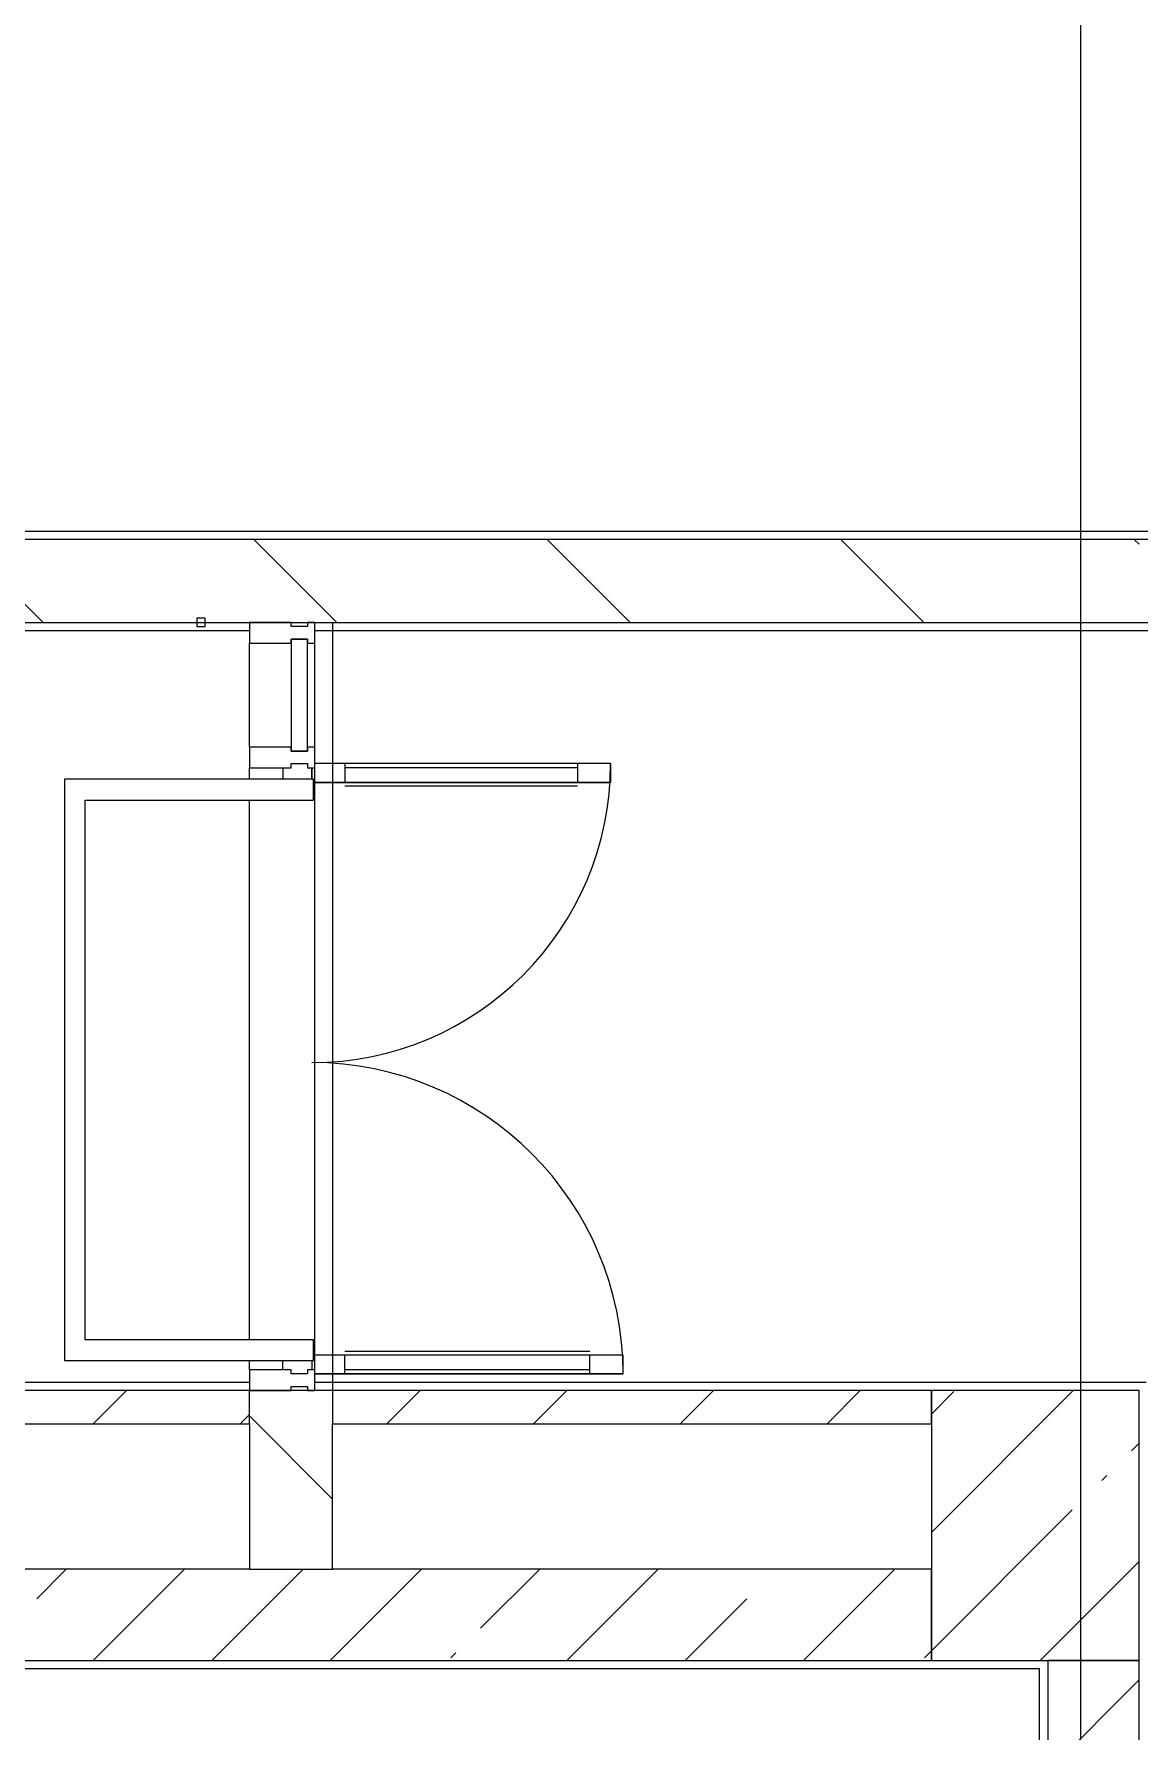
# Model space of a CAD drawing. Header units: millimetres. Extents: x 81494 to 296443, y -8553 to 29000.
# Drawn here: x 251471 to 254133, y 10730 to 14818 of the extents above; entities that cross this region are included whole.
import ezdxf

# ---------------------------------------------------------------- set-up
doc = ezdxf.new("R2010")
doc.units = ezdxf.units.MM
for name, color, linetype, lineweight, true_color in [('A-DETL-GENF-3', 7, 'Continuous', 5, 0xaaaaaa), ('A-DOOR-6', 7, 'Continuous', 5, 0xaaaaaa), ('A-FLOR-2', 7, 'Continuous', 5, 0xaaaaaa)]:
    doc.layers.add(name, color=color, linetype=linetype, lineweight=lineweight, true_color=true_color)
for name, color, linetype, lineweight in [('A-GLAZ-CURT-2', 7, 'Continuous', 5), ('A-GLAZ-CWMG-2', 7, 'Continuous', 5), ('A-WALL', 7, 'Continuous', 9), ('A-WALL-4', 7, 'Continuous', 5), ('I-WALL-3', 7, 'Continuous', 5), ('S-COLS-1', 7, 'Continuous', 5), ('Оси', 7, 'Continuous', 9)]:
    doc.layers.add(name, color=color, linetype=linetype, lineweight=lineweight)
pattern_1 = [(45, (169433.17, 0), (-285.1231, 285.1231), []), (45, (169718.3, 0), (-285.1231, 285.1231), [504.031, -100.806, 16.764, -84.042])]
pattern_2 = [(135, (169433.17, 0), (-353.5534, -353.5534), [])]

# ---------------------------------------------------------------- blocks, each defined once
blk = doc.blocks.new('Системная панель - Стекло - 40мм-22736316-1_3_4_птичка')
at = {"layer": 'A-GLAZ-CURT-2'}
for p, q in [((135, 0), (-135, 0)), ((-135, 0), (-135, -40)), ((135, -40), (135, 0)), ((-135, -40), (135, -40))]:
    blk.add_line(p, q, dxfattribs=at)
blk = doc.blocks.new('Прямоугольный импост - Импост структурный с накладкой - 160мм Темный-32274872-1_3_4_птичка')
at = {"layer": 'A-GLAZ-CWMG-2'}
for p, q in [((82557, 13100), (82557, 13350)), ((82714, 13100), (82714, 13350))]:
    blk.add_line(p, q, dxfattribs=at)
blk = doc.blocks.new('Прямоугольный импост - Импост структурный с накладкой - 160мм Темный-30755840-1_3_4_птичка')
at = {"layer": 'A-GLAZ-CWMG-2'}
for p, q in [((-50, 40), (-50, 140)), ((-50, 140), (0, 140)), ((0, 140), (0, 40)), ((-40, 40), (-50, 40)), ((-50, -17), (-50, 0)), ((-50, 0), (-40, 0)), ((-40, 0), (-40, 40)), ((-10, 40), (-10, 0)), ((0, 40), (-10, 40)), ((-10, 0), (0, 0)), ((0, 0), (0, -17)), ((0, -17), (-50, -17))]:
    blk.add_line(p, q, dxfattribs=at)
blk = doc.blocks.new('Дверь_Витражная_остекление_ - ДВН_CОШ в витраже В-7-32274869-1_3_4_птичка')
at = {"layer": 'A-DETL-GENF-3'}
for p, q in [((735, 760), (690, 760)), ((690, 760), (690, 14.3)), ((735, 760), (690, 760)), ((690, 760), (690, 14.3)), ((735, 760), (735, 17)), ((735, 17), (735, 760)), ((-735, 730), (-690, 730)), ((-735, 730), (-735, 17)), ((-690, 730), (-735, 730)), ((-735, 730), (-735, 17)), ((-690, 730), (-690, 14.3)), ((-690, 14.3), (-690, 730)), ((681, 680), (681, 90)), ((735, 680), (690, 680)), ((725, 680), (725, 90)), ((-735, 650), (-690, 650)), ((-725, 650), (-725, 90)), ((-681, 650), (-681, 90)), ((-735, 90), (-690, 90)), ((735, 90), (690, 90)), ((-697, 10), (-725, 10)), ((-725, 10), (-697, 10)), ((-697, 10), (-725, 10)), ((702.2, 10), (725, 10)), ((702.2, 10), (725, 10)), ((702.2, 10), (725, 10)), ((-725, -60), (-697.4, -60)), ((725, -60), (702.6, -60))]:
    blk.add_line(p, q, dxfattribs=at)
at = {"layer": 'A-DOOR-6'}
for p, q in [((735, 760), (735, 17)), ((-735, 730), (-735, 17))]:
    blk.add_line(p, q, dxfattribs=at)
for centre, radius, start, end in [((735, 10), 750, 90, 180), ((-735, 10), 720, 360, 90)]:
    blk.add_arc(centre, radius, start, end, dxfattribs=at)
blk = doc.blocks.new('Прямоугольный импост - Импост структурный с накладкой - 160мм Темный-30755836-1_3_4_птичка')
at = {"layer": 'A-GLAZ-CWMG-2'}
for p, q in [((-25, 40), (-25, 140)), ((-25, 140), (25, 140)), ((25, 140), (25, 40)), ((-15, 40), (-25, 40)), ((-25, -17), (-25, 0)), ((-25, 0), (-15, 0)), ((-15, 0), (-15, 40)), ((15, 40), (15, 0)), ((25, 40), (15, 40)), ((15, 0), (25, 0)), ((25, 0), (25, -17)), ((25, -17), (-25, -17))]:
    blk.add_line(p, q, dxfattribs=at)
blk = doc.blocks.new('Прямоугольный импост - Импост структурный с накладкой - 160мм Темный-30755843-1_3_4_птичка')
at = {"layer": 'A-GLAZ-CWMG-2'}
for p, q in [((0, 140), (-50, 140)), ((-50, 140), (-50, 40)), ((0, 40), (0, 140)), ((-50, 40), (-40, 40)), ((-40, 0), (-50, 0)), ((-50, 0), (-50, -17)), ((-40, 40), (-40, 0)), ((-10, 0), (-10, 40)), ((-10, 40), (0, 40)), ((0, 0), (-10, 0)), ((0, -17), (0, 0)), ((-50, -17), (0, -17))]:
    blk.add_line(p, q, dxfattribs=at)

msp = doc.modelspace()

# ---------------------------------------------------------------- hatches: boundary and pattern name
at = {"layer": 'I-WALL-3'}
h = msp.add_hatch(dxfattribs=at)
h.set_pattern_fill('FP_126', color=256, style=0, pattern_type=2)
h.set_pattern_definition(pattern_2)
h.paths.add_polyline_path([(243073.2, 13400), (254133.2, 13400), (254133.2, 13600), (238083.2, 13600), (238083.2, 13400), (243053.2, 13400)])
h = msp.add_hatch(dxfattribs=at)
h.set_pattern_fill('FP_132', color=256, style=0, pattern_type=2)
h.set_pattern_definition([(45, (169433.17, 0), (-176.7767, 176.7767), [])])
h.paths.add_polyline_path([(250283.2, 11470), (251990.2, 11470), (251990.2, 11550), (250283.2, 11550)])
h.paths.add_polyline_path([(253633.2, 11470), (253633.2, 11550), (252190.2, 11550), (252190.2, 11470), (252210, 11470)])
h = msp.add_hatch(dxfattribs=at)
h.set_pattern_fill('FP_126', color=256, style=0, pattern_type=2)
h.set_pattern_definition(pattern_2)
h.paths.add_polyline_path([(252147.2, 11120), (252190.2, 11120), (252190.2, 11550), (251990.2, 11550), (251990.2, 11120)])
h = msp.add_hatch(dxfattribs=at)
h.set_pattern_fill('FP_96', color=256, style=0, pattern_type=2)
h.set_pattern_definition(pattern_1)
h.paths.add_polyline_path([(252210, 10900), (253633.2, 10900), (253633.2, 11120), (250283.2, 11120), (250283.2, 10900), (252147.2, 10900)])
h = msp.add_hatch(dxfattribs=at)
h.set_pattern_fill('FP_96', color=256, style=0, pattern_type=2)
h.set_pattern_definition(pattern_1)
h.paths.add_polyline_path([(254066.1, 4050), (254133.2, 4050), (254133.2, 10900), (253913.2, 10900), (253913.2, 4050)])
at = {"layer": 'S-COLS-1'}
h = msp.add_hatch(dxfattribs=at)
h.set_pattern_fill('FP_96', color=256, style=0, pattern_type=2)
h.set_pattern_definition(pattern_1)
h.paths.add_polyline_path([(253893.2, 10900), (254133.2, 10900), (254133.2, 11550), (253633.2, 11550), (253633.2, 10900)])

# ---------------------------------------------------------------- linework, layer by layer
at = {"layer": 'A-FLOR-2'}
for p, q in [((240263.2, 13620), (254573.2, 13620)), ((251990.2, 13380), (246733, 13380)), ((254584.2, 13380), (252147.2, 13380)), ((252147.2, 11600), (252147.2, 13050)), ((251544.5, 13022.4), (251544.5, 11622.4)), ((252144.5, 13022.4), (251544.5, 13022.4)), ((252144.5, 12972.4), (252144.5, 13022.4)), ((251594.5, 11672.4), (251594.5, 12972.4)), ((251594.5, 12972.4), (252144.5, 12972.4)), ((252144.5, 11672.4), (251594.5, 11672.4)), ((252144.5, 11622.4), (252144.5, 11672.4)), ((251544.5, 11622.4), (252144.5, 11622.4)), ((249763.2, 11570), (251990.2, 11570)), ((252147.2, 11570), (254150.2, 11570)), ((253893.2, 10880), (250203.2, 10880)), ((253893.2, 4070), (253893.2, 10880))]:
    msp.add_line(p, q, dxfattribs=at)
at = {"layer": 'A-WALL'}
for p, q in [((251990.2, 11470), (251990.2, 11550)), ((252190.2, 11550), (252190.2, 11470)), ((251990.2, 11120), (252190.2, 11120))]:
    msp.add_line(p, q, dxfattribs=at)
at = {"layer": 'A-WALL-4'}
for p, q in [((251883.2, 13410), (251863.2, 13410)), ((251863.2, 13410), (251863.2, 13390)), ((251883.2, 13390), (251883.2, 13410)), ((251863.2, 13390), (251883.2, 13390))]:
    msp.add_line(p, q, dxfattribs=at)
at = {"layer": 'I-WALL-3'}
for p, q in [((254543.2, 13600), (240243.2, 13600)), ((246713, 13400), (254543.2, 13400)), ((252190.2, 13400), (252190.2, 11550)), ((251990.2, 13022.4), (251990.2, 13050)), ((251990.2, 11672.4), (251990.2, 12972.4)), ((251990.2, 11600), (251990.2, 11622.4)), ((251990.2, 11550), (250283.2, 11550)), ((252190.2, 11550), (251990.2, 11550)), ((253633.2, 11550), (252190.2, 11550)), ((253633.2, 11470), (253633.2, 11550)), ((250283.2, 11470), (251990.2, 11470)), ((251990.2, 11470), (251990.2, 11120)), ((252190.2, 11120), (252190.2, 11470)), ((252190.2, 11470), (253633.2, 11470)), ((251990.2, 11120), (250283.2, 11120)), ((253633.2, 11120), (252190.2, 11120)), ((253633.2, 10900), (253633.2, 11120)), ((250283.2, 10900), (253633.2, 10900)), ((253913.2, 10900), (253913.2, 4050)), ((254133.2, 10900), (253913.2, 10900)), ((254133.2, 4050), (254133.2, 10900))]:
    msp.add_line(p, q, dxfattribs=at)
at = {"layer": 'S-COLS-1'}
for p, q in [((254133.2, 11550), (253633.2, 11550)), ((253633.2, 11550), (253633.2, 10900)), ((254133.2, 10900), (254133.2, 11550)), ((253633.2, 10900), (254133.2, 10900))]:
    msp.add_line(p, q, dxfattribs=at)
at = {"layer": 'Оси'}
msp.add_line((253993.2, 10029.8), (253993.2, 21915.1), dxfattribs=at)

# ---------------------------------------------------------------- block references
at = {"layer": 'A-DOOR-6', "rotation": 269.9999999999999}
msp.add_blockref('Дверь_Витражная_остекление_ - ДВН_CОШ в витраже В-7-32274869-1_3_4_птичка', (252130.2, 12325), dxfattribs=at)
at = {"layer": 'A-GLAZ-CURT-2', "rotation": 269.9999999999999}
msp.add_blockref('Системная панель - Стекло - 40мм-22736316-1_3_4_птичка', (252130.2, 13225), dxfattribs=at)
at = {"layer": 'A-GLAZ-CWMG-2', "rotation": 89.99999999999993}
msp.add_blockref('Прямоугольный импост - Импост структурный с накладкой - 160мм Темный-30755843-1_3_4_птичка', (252130.2, 13400), dxfattribs=at)
at = {"layer": 'A-GLAZ-CWMG-2'}
msp.add_blockref('Прямоугольный импост - Импост структурный с накладкой - 160мм Темный-32274872-1_3_4_птичка', (169433.2, 0), dxfattribs=at)
at = {"layer": 'A-GLAZ-CWMG-2', "extrusion": (0, 0, -1), "rotation": 270.0000000000001}
for name, p in [('Прямоугольный импост - Импост структурный с накладкой - 160мм Темный-30755836-1_3_4_птичка', (-252130.2, 13075)), ('Прямоугольный импост - Импост структурный с накладкой - 160мм Темный-30755840-1_3_4_птичка', (-252130.2, 11550))]:
    msp.add_blockref(name, p, dxfattribs=at)

doc.saveas('drawing.dxf')
